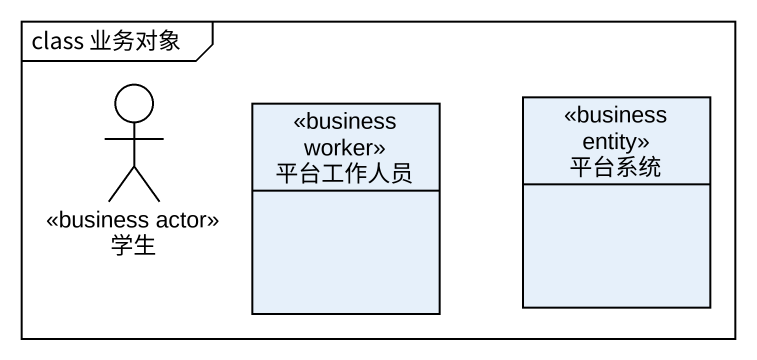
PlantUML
@startuml
mainframe class 业务对象
allowmixing
hide circle
hide empty members
actor 学生 <<business actor>>
class 平台工作人员 <<business worker>>
class 平台系统 <<business entity>>
@enduml
